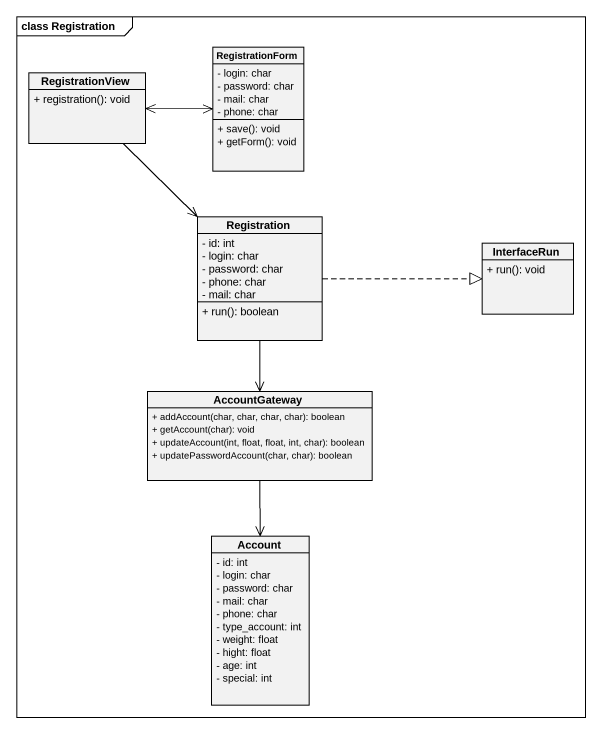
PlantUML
@startuml
mainframe class Registration
hide circle
hide empty members
skinparam classAttributeIconSize 0
class RegistrationForm {
  - login: char
  - password: char
  - mail: char
  - phone: char
  + save(): void
  + getForm(): void
}
class RegistrationView {
  + registration(): void
}
class Registration {
  - id: int
  - login: char
  - password: char
  - phone: char
  - mail: char
  + run(): boolean
}
class InterfaceRun {
  + run(): void
}
class AccountGateway {
  + addAccount(char, char, char, char): boolean
  + getAccount(char): void
  + updateAccount(int, float, float, int, char): boolean
  + updatePasswordAccount(char, char): boolean
}
class Account {
  - id: int
  - login: char
  - password: char
  - mail: char
  - phone: char
  - type_account: int
  - weight: float
  - hight: float
  - age: int
  - special: int
}
RegistrationForm -left-> RegistrationView
RegistrationView -right-> RegistrationForm
RegistrationView --> Registration
Registration .right.|> InterfaceRun
Registration --> AccountGateway
AccountGateway --> Account
@enduml
